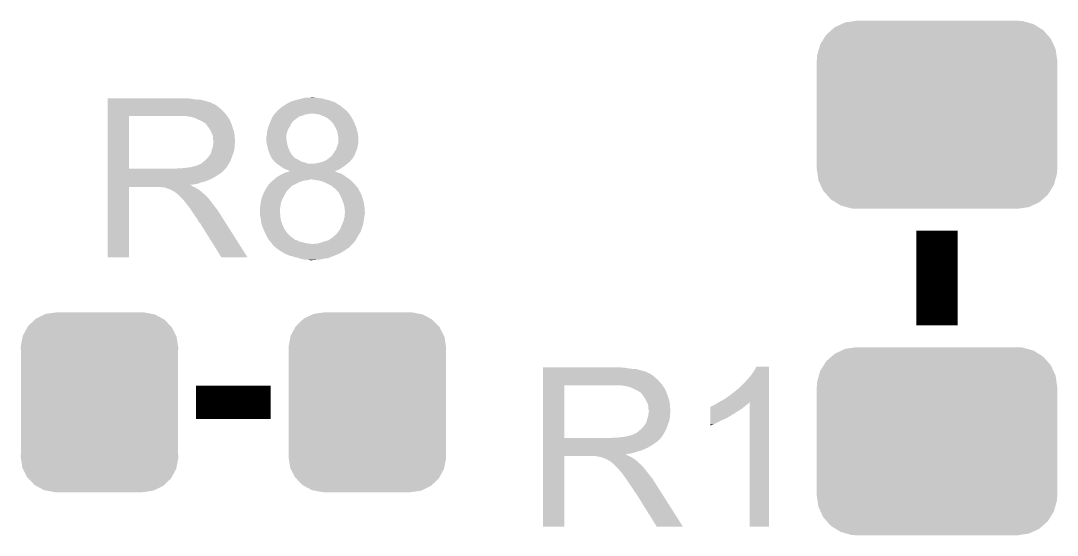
# Model space of a CAD drawing. Extents: x -0.05 to 0.95, y -0.15 to 2.1.
# Drawn here: x 0.279 to 0.529, y 0.7579 to 0.8821 of the extents above; entities that cross this region are included whole.
import ezdxf

# ---------------------------------------------------------------- set-up
doc = ezdxf.new("R2010")
doc.units = 0
doc.layers.get('0').update_dxf_attribs({"linetype": 'CONTINUOUS'})
doc.layers.add('BOOST_CLICK_V100A_GTO', color=14, linetype='CONTINUOUS')
doc.layers.add('BOOST_CLICK_V100A_GTS', color=12, linetype='CONTINUOUS')

# ---------------------------------------------------------------- blocks, each defined once
blk = doc.blocks.new('CUSTOM_73')
for points in [[(-0.01557, 0.01997), (-0.01536, 0.02018), (0.01564, 0.01997), (0.01526, 0.02018)], [(-0.01536, 0.02018), (-0.01325, 0.02121), (0.01526, 0.02018), (0.01335, 0.02121)], [(-0.01325, 0.02121), (-0.01302, 0.02132), (0.01335, 0.02121), (0.01277, 0.02132)], [(-0.01302, 0.02132), (-0.01049, 0.02169), (0.01277, 0.02132), (0.0108, 0.02169)], [(-0.01049, 0.02169), (-0.01045, 0.0217), (0.0108, 0.02169), (0.01045, 0.0217)], [(-0.01849, 0.0161), (-0.01739, 0.0181), (0.01844, 0.0161), (0.01745, 0.0181)], [(-0.01739, 0.0181), (-0.01724, 0.01838), (0.01745, 0.0181), (0.01717, 0.01838)], [(-0.01724, 0.01838), (-0.01557, 0.01997), (0.01717, 0.01838), (0.01564, 0.01997)], [(-0.01899, 0.01355), (-0.01856, 0.01577), (0.01895, 0.01355), (0.0186, 0.01577)], [(-0.01856, 0.01577), (-0.01849, 0.0161), (0.0186, 0.01577), (0.01844, 0.0161)], [(-0.019, 0.0132), (-0.01899, 0.01355), (0.019, 0.0132), (0.01895, 0.01355)], [(-0.01895, 0.01228), (-0.019, 0.0132), (0.01895, 0.01228), (0.019, 0.0132)], [(-0.01895, -0.01228), (-0.01895, 0.01228), (0.01895, -0.01228), (0.01895, 0.01228)], [(-0.01895, 0.01228), (-0.01895, 0.01228), (0.01895, 0.01228)], [(-0.019, -0.0132), (-0.01895, -0.01228), (0.019, -0.0132), (0.01895, -0.01228)], [(-0.01895, -0.01228), (-0.01895, -0.01228), (0.01895, -0.01228)], [(-0.01895, -0.01355), (-0.019, -0.0132), (0.01899, -0.01355), (0.019, -0.0132)], [(-0.0186, -0.01577), (-0.01895, -0.01355), (0.01855, -0.01577), (0.01899, -0.01355)], [(-0.01844, -0.0161), (-0.0186, -0.01577), (0.01849, -0.0161), (0.01855, -0.01577)], [(-0.01745, -0.0181), (-0.01844, -0.0161), (0.01739, -0.0181), (0.01849, -0.0161)], [(-0.01717, -0.01838), (-0.01745, -0.0181), (0.01724, -0.01838), (0.01739, -0.0181)], [(-0.01564, -0.01997), (-0.01717, -0.01838), (0.01557, -0.01997), (0.01724, -0.01838)], [(-0.01526, -0.02018), (-0.01564, -0.01997), (0.01536, -0.02018), (0.01557, -0.01997)], [(-0.01335, -0.02121), (-0.01526, -0.02018), (0.01325, -0.02121), (0.01536, -0.02018)], [(-0.01277, -0.02132), (-0.01335, -0.02121), (0.01302, -0.02132), (0.01325, -0.02121)], [(-0.0108, -0.02169), (-0.01277, -0.02132), (0.01049, -0.02169), (0.01302, -0.02132)], [(-0.01045, -0.0217), (-0.0108, -0.02169), (0.01045, -0.0217), (0.01049, -0.02169)]]:
    blk.add_solid(points)
blk = doc.blocks.new('CUSTOM_82')
for points in [[(-0.02214, 0.0223), (-0.01992, 0.02262), (0.02177, 0.0223), (0.02061, 0.02262)], [(-0.01992, 0.02262), (-0.0194, 0.0227), (0.02061, 0.02262), (0.0194, 0.0227)], [(-0.02672, 0.01931), (-0.02547, 0.02042), (0.02659, 0.01931), (0.02561, 0.02042)], [(-0.02547, 0.02042), (-0.02464, 0.02114), (0.02561, 0.02042), (0.02446, 0.02114)], [(-0.02464, 0.02114), (-0.02304, 0.02188), (0.02446, 0.02114), (0.02327, 0.02188)], [(-0.02304, 0.02188), (-0.02214, 0.0223), (0.02327, 0.02188), (0.02177, 0.0223)], [(-0.02818, 0.01697), (-0.02733, 0.01834), (0.02808, 0.01697), (0.02744, 0.01834)], [(-0.02733, 0.01834), (-0.02672, 0.01931), (0.02744, 0.01834), (0.02659, 0.01931)], [(-0.02892, 0.01431), (-0.0285, 0.01584), (0.02882, 0.01431), (0.0286, 0.01584)], [(-0.0285, 0.01584), (-0.02818, 0.01697), (0.0286, 0.01584), (0.02808, 0.01697)], [(-0.029, 0.0131), (-0.02892, 0.01431), (0.029, 0.0131), (0.02882, 0.01431)], [(-0.029, -0.0131), (-0.029, 0.0131), (0.029, -0.0131), (0.029, 0.0131)], [(-0.02882, -0.01431), (-0.029, -0.0131), (0.02892, -0.01431), (0.029, -0.0131)], [(-0.0286, -0.01584), (-0.02882, -0.01431), (0.0285, -0.01584), (0.02892, -0.01431)], [(-0.02808, -0.01697), (-0.0286, -0.01584), (0.02818, -0.01697), (0.0285, -0.01584)], [(-0.02744, -0.01834), (-0.02808, -0.01697), (0.02733, -0.01834), (0.02818, -0.01697)], [(-0.02659, -0.01931), (-0.02744, -0.01834), (0.02672, -0.01931), (0.02733, -0.01834)], [(-0.02561, -0.02042), (-0.02659, -0.01931), (0.02547, -0.02042), (0.02672, -0.01931)], [(-0.02446, -0.02114), (-0.02561, -0.02042), (0.02464, -0.02114), (0.02547, -0.02042)], [(-0.02327, -0.02188), (-0.02446, -0.02114), (0.02304, -0.02188), (0.02464, -0.02114)], [(-0.02177, -0.0223), (-0.02327, -0.02188), (0.02214, -0.0223), (0.02304, -0.02188)], [(-0.02061, -0.02262), (-0.02177, -0.0223), (0.01992, -0.02262), (0.02214, -0.0223)], [(-0.0194, -0.0227), (-0.02061, -0.02262), (0.0194, -0.0227), (0.01992, -0.02262)]]:
    blk.add_solid(points)

msp = doc.modelspace()

# ---------------------------------------------------------------- linework, layer by layer
at = {"layer": 'BOOST_CLICK_V100A_GTO'}
for points, const_width in [([(0.5, 0.8086), (0.5, 0.8314)], 0.01), ([(0.3213, 0.79), (0.3393, 0.79)], 0.008)]:
    msp.add_lwpolyline(points, dxfattribs=dict(at, const_width=const_width))
for points in [[(0.3, 0.8633), (0.3, 0.8634), (0.3199, 0.8633), (0.3188, 0.8634)], [(0.3, 0.8631), (0.3, 0.8633), (0.3211, 0.8631), (0.3199, 0.8633)], [(0.3, 0.863), (0.3, 0.8631), (0.3225, 0.863), (0.3211, 0.8631)], [(0.3, 0.8627), (0.3, 0.863), (0.3237, 0.8627), (0.3225, 0.863)], [(0.3, 0.8625), (0.3, 0.8627), (0.3243, 0.8625), (0.3237, 0.8627)], [(0.3439, 0.8624), (0.3445, 0.8627), (0.3548, 0.8624), (0.35396, 0.8627)], [(0.3445, 0.8627), (0.3452, 0.8629), (0.35396, 0.8627), (0.3534, 0.8629)], [(0.3452, 0.8629), (0.3459, 0.8631), (0.3534, 0.8629), (0.35253, 0.8631)], [(0.3459, 0.8631), (0.3463, 0.8632), (0.35253, 0.8631), (0.3521, 0.8632)], [(0.3463, 0.8632), (0.3471, 0.8634), (0.3521, 0.8632), (0.3516, 0.8634)], [(0.3471, 0.8634), (0.3475, 0.8635), (0.351, 0.8634), (0.3505, 0.8635)], [(0.3471, 0.8634), (0.3471, 0.8634), (0.3516, 0.8634), (0.351, 0.8634)], [(0.3483, 0.8635), (0.3492, 0.8636), (0.3501, 0.8635), (0.3497, 0.8636)], [(0.3, 0.8624), (0.3, 0.8625), (0.3248, 0.8624), (0.3243, 0.8625)], [(0.3, 0.8623), (0.3, 0.8624), (0.3249, 0.8623), (0.3249, 0.8624)], [(0.3, 0.8624), (0.3, 0.8624), (0.3249, 0.8624), (0.3248, 0.8624)], [(0.3, 0.8621), (0.3, 0.8623), (0.3253, 0.8621), (0.3249, 0.8623)], [(0.3, 0.8619), (0.3, 0.8621), (0.3258, 0.8619), (0.3253, 0.8621)], [(0.3, 0.8615), (0.3, 0.8619), (0.3264, 0.8615), (0.3258, 0.8619)], [(0.3, 0.861), (0.3, 0.8615), (0.327, 0.861), (0.3264, 0.8615)], [(0.3, 0.8604), (0.3, 0.861), (0.3277, 0.8604), (0.327, 0.861)], [(0.3, 0.8596), (0.3, 0.8604), (0.3284, 0.8596), (0.3277, 0.8604)], [(0.3404, 0.8598), (0.3407, 0.8601), (0.3581, 0.8598), (0.3578, 0.8601)], [(0.3407, 0.8601), (0.34095, 0.8604), (0.3578, 0.8601), (0.3576, 0.8604)], [(0.34095, 0.8604), (0.34103, 0.8605), (0.3576, 0.8604), (0.3574, 0.8605)], [(0.34103, 0.8605), (0.34112, 0.8606), (0.3574, 0.8605), (0.3574, 0.8606)], [(0.34112, 0.8606), (0.3412, 0.8607), (0.3573, 0.8606), (0.35718, 0.8607)], [(0.34112, 0.8606), (0.34112, 0.8606), (0.3574, 0.8606), (0.3573, 0.8606)], [(0.3413, 0.8607), (0.3416, 0.861), (0.35718, 0.8607), (0.35682, 0.861)], [(0.3416, 0.861), (0.3418, 0.8611), (0.35682, 0.861), (0.3567, 0.8611)], [(0.3418, 0.8611), (0.3421, 0.8614), (0.3567, 0.8611), (0.35634, 0.8614)], [(0.3421, 0.8614), (0.3425, 0.8616), (0.35634, 0.8614), (0.3561, 0.8616)], [(0.3425, 0.8616), (0.3429, 0.8619), (0.3561, 0.8616), (0.35557, 0.8619)], [(0.3429, 0.8619), (0.3431, 0.862), (0.35557, 0.8619), (0.3554, 0.862)], [(0.3431, 0.862), (0.3439, 0.8624), (0.3554, 0.862), (0.3548, 0.8624)], [(0.3, 0.8591), (0.3, 0.8596), (0.32879, 0.8591), (0.3284, 0.8596)], [(0.3, 0.8464), (0.3, 0.8591), (0.3051, 0.8464), (0.3051, 0.8591)], [(0.3, 0.8591), (0.3, 0.8591), (0.3051, 0.8591), (0.3172, 0.8591)], [(0.32, 0.8589), (0.3187, 0.8591), (0.32894, 0.8589), (0.32879, 0.8591)], [(0.32073, 0.8587), (0.32, 0.8589), (0.3291, 0.8587), (0.32894, 0.8589)], [(0.3211, 0.8586), (0.32073, 0.8587), (0.3291, 0.8586), (0.3291, 0.8587)], [(0.3219, 0.8582), (0.3211, 0.8586), (0.3294, 0.8582), (0.3291, 0.8586)], [(0.3226, 0.8579), (0.3219, 0.8582), (0.32952, 0.8579), (0.3294, 0.8582)], [(0.32293, 0.8577), (0.3226, 0.8579), (0.3296, 0.8577), (0.32952, 0.8579)], [(0.3231, 0.8576), (0.32293, 0.8577), (0.32964, 0.8576), (0.3296, 0.8577)], [(0.3234, 0.8574), (0.3231, 0.8576), (0.32973, 0.8574), (0.32964, 0.8576)], [(0.339, 0.8572), (0.33917, 0.8576), (0.3442, 0.8572), (0.3445, 0.8576)], [(0.33917, 0.8576), (0.33929, 0.8579), (0.3445, 0.8576), (0.3447, 0.8579)], [(0.33929, 0.8579), (0.3395, 0.8584), (0.3448, 0.8579), (0.34538, 0.8584)], [(0.33929, 0.8579), (0.33929, 0.8579), (0.3447, 0.8579), (0.3448, 0.8579)], [(0.3395, 0.8584), (0.33955, 0.8585), (0.34538, 0.8584), (0.3455, 0.8585)], [(0.33955, 0.8585), (0.3398, 0.859), (0.3455, 0.8585), (0.3462, 0.859)], [(0.3398, 0.859), (0.33993, 0.8592), (0.3462, 0.859), (0.347, 0.8592)], [(0.33993, 0.8592), (0.34013, 0.8595), (0.347, 0.8592), (0.3477, 0.8595)], [(0.34013, 0.8595), (0.3402, 0.8596), (0.3477, 0.8595), (0.3484, 0.8596)], [(0.3402, 0.8596), (0.3403, 0.8597), (0.3484, 0.8596), (0.3489, 0.8597)], [(0.3403, 0.8597), (0.3404, 0.8598), (0.35817, 0.8597), (0.3581, 0.8598)], [(0.3503, 0.8596), (0.3493, 0.8597), (0.35823, 0.8596), (0.35817, 0.8597)], [(0.3512, 0.8594), (0.3503, 0.8596), (0.35837, 0.8594), (0.35823, 0.8596)], [(0.3526, 0.8588), (0.3512, 0.8594), (0.35877, 0.8588), (0.35837, 0.8594)], [(0.35293, 0.8586), (0.3526, 0.8588), (0.3589, 0.8586), (0.35877, 0.8588)], [(0.3531, 0.8585), (0.35293, 0.8586), (0.35895, 0.8585), (0.3589, 0.8586)], [(0.3534, 0.8582), (0.3531, 0.8585), (0.3591, 0.8582), (0.35895, 0.8585)], [(0.3537, 0.858), (0.3534, 0.8582), (0.3592, 0.858), (0.3591, 0.8582)], [(0.3538, 0.8579), (0.3537, 0.858), (0.35925, 0.8579), (0.3592, 0.858)], [(0.35406, 0.8576), (0.3538, 0.8579), (0.3594, 0.8576), (0.35925, 0.8579)], [(0.3544, 0.8572), (0.35406, 0.8576), (0.35957, 0.8572), (0.3594, 0.8576)], [(0.3238, 0.857), (0.3235, 0.8574), (0.3299, 0.857), (0.32973, 0.8574)], [(0.3241, 0.8566), (0.3238, 0.857), (0.33003, 0.8566), (0.3299, 0.857)], [(0.32446, 0.8561), (0.3241, 0.8566), (0.3302, 0.8561), (0.33003, 0.8566)], [(0.3246, 0.8559), (0.32446, 0.8561), (0.33026, 0.8559), (0.3302, 0.8561)], [(0.325, 0.8551), (0.3246, 0.8559), (0.3305, 0.8551), (0.33026, 0.8559)], [(0.3253, 0.8545), (0.325, 0.8551), (0.33056, 0.8545), (0.3305, 0.8551)], [(0.3384, 0.8551), (0.33846, 0.8554), (0.34323, 0.8551), (0.3433, 0.8554)], [(0.3384, 0.8547), (0.3384, 0.8551), (0.34313, 0.8547), (0.34323, 0.8551)], [(0.33846, 0.8554), (0.3386, 0.8561), (0.3433, 0.8554), (0.3436, 0.8561)], [(0.3386, 0.8561), (0.33882, 0.8567), (0.3436, 0.8561), (0.344, 0.8567)], [(0.33882, 0.8567), (0.339, 0.8572), (0.344, 0.8567), (0.3442, 0.8572)], [(0.3548, 0.8565), (0.3544, 0.8572), (0.35986, 0.8565), (0.35957, 0.8572)], [(0.35485, 0.8564), (0.3548, 0.8565), (0.3599, 0.8564), (0.35986, 0.8565)], [(0.3552, 0.8557), (0.35485, 0.8564), (0.3601, 0.8557), (0.3599, 0.8564)], [(0.3554, 0.8551), (0.3552, 0.8557), (0.36027, 0.8551), (0.3601, 0.8557)], [(0.35542, 0.855), (0.3554, 0.8551), (0.3603, 0.855), (0.36027, 0.8551)], [(0.32536, 0.8541), (0.3253, 0.8545), (0.3306, 0.8541), (0.33056, 0.8545)], [(0.3254, 0.8538), (0.32536, 0.8541), (0.33063, 0.8538), (0.3306, 0.8541)], [(0.3254, 0.8533), (0.3254, 0.8538), (0.33067, 0.8533), (0.33063, 0.8538)], [(0.3255, 0.853), (0.3254, 0.8533), (0.33069, 0.853), (0.33067, 0.8533)], [(0.32544, 0.8525), (0.3255, 0.8529), (0.3307, 0.8525), (0.3307, 0.8529)], [(0.3255, 0.8529), (0.3255, 0.853), (0.3307, 0.8529), (0.33069, 0.853)], [(0.3382, 0.854), (0.3383, 0.8544), (0.3431, 0.854), (0.3431, 0.8544)], [(0.3382, 0.8536), (0.3382, 0.854), (0.3431, 0.8536), (0.3431, 0.854)], [(0.33823, 0.8533), (0.3382, 0.8536), (0.3431, 0.8533), (0.3431, 0.8536)], [(0.33828, 0.8528), (0.33823, 0.8533), (0.3432, 0.8528), (0.3431, 0.8533)], [(0.3383, 0.8526), (0.33828, 0.8528), (0.34323, 0.8526), (0.3432, 0.8528)], [(0.3383, 0.8544), (0.33837, 0.8546), (0.3431, 0.8544), (0.3431, 0.8546)], [(0.33839, 0.8522), (0.3383, 0.8526), (0.3433, 0.8522), (0.34323, 0.8526)], [(0.33837, 0.8546), (0.3384, 0.8547), (0.3431, 0.8546), (0.34313, 0.8547)], [(0.3555, 0.8545), (0.35542, 0.855), (0.36036, 0.8545), (0.3603, 0.855)], [(0.35556, 0.8542), (0.3555, 0.8545), (0.3604, 0.8542), (0.36036, 0.8545)], [(0.3556, 0.854), (0.35556, 0.8542), (0.3604, 0.854), (0.3604, 0.8542)], [(0.35556, 0.8525), (0.3556, 0.8526), (0.3604, 0.8525), (0.3604, 0.8526)], [(0.3556, 0.8526), (0.3556, 0.854), (0.3604, 0.8526), (0.3604, 0.854)], [(0.3248, 0.85), (0.325, 0.8505), (0.33022, 0.85), (0.3304, 0.8505)], [(0.325, 0.8505), (0.3251, 0.851), (0.3304, 0.8505), (0.3305, 0.851)], [(0.3251, 0.851), (0.3253, 0.8515), (0.3305, 0.851), (0.3306, 0.8515)], [(0.3253, 0.8515), (0.3254, 0.8522), (0.3306, 0.8515), (0.3306, 0.8522)], [(0.3254, 0.8522), (0.32544, 0.8525), (0.3306, 0.8522), (0.3307, 0.8525)], [(0.3385, 0.8517), (0.33839, 0.8522), (0.34344, 0.8517), (0.3433, 0.8522)], [(0.33855, 0.8515), (0.3385, 0.8517), (0.3435, 0.8515), (0.34344, 0.8517)], [(0.3387, 0.8509), (0.33855, 0.8515), (0.34376, 0.8509), (0.3435, 0.8515)], [(0.33874, 0.8508), (0.3387, 0.8509), (0.3438, 0.8508), (0.34376, 0.8509)], [(0.339, 0.8501), (0.33874, 0.8508), (0.34415, 0.8501), (0.3438, 0.8508)], [(0.33904, 0.85), (0.339, 0.8501), (0.3442, 0.85), (0.34415, 0.8501)], [(0.33932, 0.8493), (0.33904, 0.85), (0.3448, 0.8493), (0.3442, 0.85)], [(0.3544, 0.85), (0.35464, 0.8504), (0.35965, 0.85), (0.3598, 0.8504)], [(0.35464, 0.8504), (0.3547, 0.8505), (0.3598, 0.8504), (0.35984, 0.8505)], [(0.3547, 0.8505), (0.3551, 0.8511), (0.35984, 0.8505), (0.3601, 0.8511)], [(0.3551, 0.8511), (0.3553, 0.8518), (0.3601, 0.8511), (0.36028, 0.8518)], [(0.3553, 0.8518), (0.35534, 0.8519), (0.36028, 0.8518), (0.3603, 0.8519)], [(0.35534, 0.8519), (0.35556, 0.8525), (0.3603, 0.8519), (0.3604, 0.8525)], [(0.3221, 0.8474), (0.3225, 0.8476), (0.32908, 0.8474), (0.32919, 0.8476)], [(0.3225, 0.8476), (0.32337, 0.8483), (0.32919, 0.8476), (0.3296, 0.8483)], [(0.32337, 0.8483), (0.3235, 0.8484), (0.3296, 0.8483), (0.32964, 0.8484)], [(0.3235, 0.8484), (0.324, 0.8489), (0.32964, 0.8484), (0.32982, 0.8489)], [(0.324, 0.8489), (0.3244, 0.8494), (0.32982, 0.8489), (0.33, 0.8494)], [(0.3244, 0.8494), (0.3245, 0.8495), (0.33, 0.8494), (0.33004, 0.8495)], [(0.3245, 0.8495), (0.3246, 0.8497), (0.33004, 0.8495), (0.33011, 0.8497)], [(0.3246, 0.8497), (0.3248, 0.85), (0.33011, 0.8497), (0.33022, 0.85)], [(0.3394, 0.8491), (0.33932, 0.8493), (0.345, 0.8491), (0.3448, 0.8493)], [(0.3395, 0.849), (0.3394, 0.8491), (0.3451, 0.849), (0.345, 0.8491)], [(0.3396, 0.8489), (0.3395, 0.849), (0.3453, 0.8489), (0.3451, 0.849)], [(0.3396, 0.8488), (0.3396, 0.8489), (0.3455, 0.8488), (0.3453, 0.8489)], [(0.33986, 0.8485), (0.3396, 0.8488), (0.346, 0.8485), (0.3455, 0.8488)], [(0.3402, 0.8481), (0.33986, 0.8485), (0.3467, 0.8481), (0.346, 0.8485)], [(0.34043, 0.8479), (0.3402, 0.8481), (0.3475, 0.8479), (0.3467, 0.8481)], [(0.34078, 0.8476), (0.34043, 0.8479), (0.3483, 0.8476), (0.3475, 0.8479)], [(0.3409, 0.8475), (0.34078, 0.8476), (0.35766, 0.8475), (0.35778, 0.8476)], [(0.34078, 0.8476), (0.34078, 0.8476), (0.3498, 0.8476), (0.3483, 0.8476)], [(0.3498, 0.8476), (0.3503, 0.8477), (0.35778, 0.8476), (0.3579, 0.8477)], [(0.3503, 0.8477), (0.3509, 0.8478), (0.3579, 0.8477), (0.35802, 0.8478)], [(0.3509, 0.8478), (0.3517, 0.848), (0.35802, 0.8478), (0.35828, 0.848)], [(0.3517, 0.848), (0.35193, 0.8481), (0.35828, 0.848), (0.3584, 0.8481)], [(0.35193, 0.8481), (0.3524, 0.8483), (0.3584, 0.8481), (0.35855, 0.8483)], [(0.3524, 0.8483), (0.35272, 0.8485), (0.35855, 0.8483), (0.3587, 0.8485)], [(0.35272, 0.8485), (0.3532, 0.8488), (0.3587, 0.8485), (0.359, 0.8488)], [(0.3532, 0.8488), (0.3538, 0.8493), (0.359, 0.8488), (0.35931, 0.8493)], [(0.3538, 0.8493), (0.3541, 0.8496), (0.35931, 0.8493), (0.3595, 0.8496)], [(0.3541, 0.8496), (0.3544, 0.85), (0.3595, 0.8496), (0.35965, 0.85)], [(0.3, 0.846), (0.3, 0.8464), (0.328, 0.846), (0.3284, 0.8464)], [(0.3, 0.8464), (0.3, 0.8464), (0.3165, 0.8464), (0.3051, 0.8464)], [(0.3, 0.8459), (0.3, 0.846), (0.328, 0.8459), (0.328, 0.846)], [(0.3, 0.8453), (0.3, 0.8459), (0.3273, 0.8453), (0.3279, 0.8459)], [(0.3, 0.8459), (0.3, 0.8459), (0.3279, 0.8459), (0.328, 0.8459)], [(0.3, 0.8451), (0.3, 0.8453), (0.3269, 0.8451), (0.3273, 0.8453)], [(0.3, 0.8448), (0.3, 0.8451), (0.3265, 0.8448), (0.3269, 0.8451)], [(0.3165, 0.8464), (0.3172, 0.8465), (0.3284, 0.8464), (0.3285, 0.8465)], [(0.318, 0.8465), (0.3198, 0.8467), (0.3285, 0.8465), (0.32863, 0.8467)], [(0.3198, 0.8467), (0.3214, 0.8471), (0.32863, 0.8467), (0.3289, 0.8471)], [(0.3215, 0.8471), (0.3218, 0.8473), (0.3289, 0.8471), (0.32902, 0.8473)], [(0.3218, 0.8473), (0.3221, 0.8474), (0.32902, 0.8473), (0.32908, 0.8474)], [(0.34132, 0.8472), (0.3409, 0.8475), (0.3573, 0.8472), (0.35766, 0.8475)], [(0.34202, 0.8467), (0.34132, 0.8472), (0.3566, 0.8467), (0.3573, 0.8472)], [(0.3417, 0.8449), (0.3425, 0.8453), (0.3568, 0.8449), (0.356, 0.8453)], [(0.3423, 0.8465), (0.34202, 0.8467), (0.35628, 0.8465), (0.3566, 0.8467)], [(0.343, 0.8462), (0.3423, 0.8465), (0.3558, 0.8462), (0.35628, 0.8465)], [(0.3425, 0.8453), (0.3427, 0.8454), (0.356, 0.8453), (0.35565, 0.8454)], [(0.3427, 0.8454), (0.34302, 0.8455), (0.35565, 0.8454), (0.3553, 0.8455)], [(0.3435, 0.846), (0.343, 0.8462), (0.3553, 0.846), (0.3558, 0.8462)], [(0.34302, 0.8455), (0.34367, 0.8457), (0.3553, 0.8455), (0.3549, 0.8457)], [(0.3439, 0.8458), (0.3435, 0.846), (0.3548, 0.8458), (0.3553, 0.846)], [(0.34367, 0.8457), (0.34399, 0.8458), (0.3549, 0.8457), (0.3548, 0.8458)], [(0.3, 0.8442), (0.3, 0.8448), (0.3255, 0.8442), (0.3265, 0.8448)], [(0.3, 0.8439), (0.3, 0.8442), (0.3249, 0.8439), (0.3255, 0.8442)], [(0.3, 0.8433), (0.3, 0.8439), (0.3235, 0.8433), (0.3249, 0.8439)], [(0.3, 0.8431), (0.3, 0.8433), (0.3226, 0.8431), (0.3235, 0.8433)], [(0.3, 0.8428), (0.3, 0.8431), (0.3218, 0.8428), (0.3226, 0.8431)], [(0.3, 0.8426), (0.3, 0.8428), (0.3209, 0.8426), (0.3218, 0.8428)], [(0.3, 0.8425), (0.3, 0.8426), (0.3199, 0.8425), (0.3209, 0.8426)], [(0.3387, 0.8424), (0.3389, 0.8427), (0.3447, 0.8424), (0.3453, 0.8427)], [(0.3389, 0.8427), (0.3393, 0.8431), (0.3453, 0.8427), (0.3461, 0.8431)], [(0.3393, 0.8431), (0.33942, 0.8432), (0.3461, 0.8431), (0.3463, 0.8432)], [(0.33942, 0.8432), (0.33977, 0.8435), (0.3463, 0.8432), (0.3472, 0.8435)], [(0.33977, 0.8435), (0.33988, 0.8436), (0.3472, 0.8435), (0.348, 0.8436)], [(0.33988, 0.8436), (0.34, 0.8437), (0.348, 0.8436), (0.3486, 0.8437)], [(0.34, 0.8437), (0.34012, 0.8438), (0.3486, 0.8437), (0.3488, 0.8438)], [(0.34012, 0.8438), (0.3407, 0.8443), (0.35835, 0.8438), (0.3576, 0.8443)], [(0.3407, 0.8443), (0.3417, 0.8449), (0.3576, 0.8443), (0.3568, 0.8449)], [(0.3498, 0.8437), (0.3492, 0.8438), (0.3585, 0.8437), (0.35835, 0.8438)], [(0.3504, 0.8436), (0.3498, 0.8437), (0.3586, 0.8436), (0.3585, 0.8437)], [(0.3515, 0.8434), (0.3504, 0.8436), (0.3588, 0.8434), (0.3586, 0.8436)], [(0.3525, 0.843), (0.3515, 0.8434), (0.3592, 0.843), (0.3588, 0.8434)], [(0.3527, 0.8429), (0.3525, 0.843), (0.3593, 0.8429), (0.3592, 0.843)], [(0.3533, 0.8426), (0.3527, 0.8429), (0.35957, 0.8426), (0.3593, 0.8429)], [(0.354, 0.8422), (0.3533, 0.8426), (0.35992, 0.8422), (0.35957, 0.8426)], [(0.3, 0.8424), (0.3, 0.8425), (0.32, 0.8424), (0.3199, 0.8425)], [(0.3, 0.8423), (0.3, 0.8424), (0.3202, 0.8423), (0.32, 0.8424)], [(0.3, 0.8421), (0.3, 0.8423), (0.3205, 0.8421), (0.3202, 0.8423)], [(0.3, 0.842), (0.3, 0.8421), (0.32075, 0.842), (0.3205, 0.8421)], [(0.3, 0.825), (0.3, 0.842), (0.3051, 0.825), (0.3051, 0.842)], [(0.3, 0.842), (0.3, 0.842), (0.3051, 0.842), (0.3127, 0.842)], [(0.3131, 0.8419), (0.3127, 0.842), (0.321, 0.8419), (0.32075, 0.842)], [(0.3137, 0.8418), (0.3136, 0.8419), (0.32117, 0.8418), (0.321, 0.8419)], [(0.315, 0.8414), (0.3138, 0.8418), (0.32183, 0.8414), (0.32117, 0.8418)], [(0.3152, 0.8413), (0.315, 0.8414), (0.322, 0.8413), (0.32183, 0.8414)], [(0.3154, 0.8412), (0.3152, 0.8413), (0.32212, 0.8412), (0.322, 0.8413)], [(0.3157, 0.841), (0.3154, 0.8412), (0.32238, 0.841), (0.32212, 0.8412)], [(0.3159, 0.8409), (0.3157, 0.841), (0.3225, 0.8409), (0.32238, 0.841)], [(0.3161, 0.8408), (0.316, 0.8409), (0.3226, 0.8408), (0.3225, 0.8409)], [(0.3165, 0.8405), (0.3161, 0.8408), (0.3229, 0.8405), (0.3226, 0.8408)], [(0.31662, 0.8404), (0.3165, 0.8405), (0.323, 0.8404), (0.3229, 0.8405)], [(0.31688, 0.8402), (0.31662, 0.8404), (0.3233, 0.8402), (0.323, 0.8404)], [(0.317, 0.8401), (0.31688, 0.8402), (0.3234, 0.8401), (0.3233, 0.8402)], [(0.3179, 0.8392), (0.317, 0.8401), (0.3243, 0.8392), (0.3234, 0.8401)], [(0.33738, 0.84), (0.3375, 0.8403), (0.3426, 0.84), (0.34277, 0.8403)], [(0.3375, 0.8403), (0.3377, 0.8407), (0.34277, 0.8403), (0.343, 0.8407)], [(0.3377, 0.8407), (0.3379, 0.8411), (0.343, 0.8407), (0.3433, 0.8411)], [(0.3379, 0.8411), (0.338, 0.8413), (0.3433, 0.8411), (0.3435, 0.8413)], [(0.338, 0.8413), (0.3386, 0.8423), (0.3435, 0.8413), (0.3445, 0.8423)], [(0.3386, 0.8423), (0.3386, 0.8424), (0.3445, 0.8423), (0.3447, 0.8424)], [(0.35425, 0.842), (0.354, 0.8422), (0.3601, 0.842), (0.35992, 0.8422)], [(0.35437, 0.8419), (0.35425, 0.842), (0.3602, 0.8419), (0.3601, 0.842)], [(0.3545, 0.8418), (0.35437, 0.8419), (0.36027, 0.8418), (0.3602, 0.8419)], [(0.3548, 0.8416), (0.3545, 0.8418), (0.3604, 0.8416), (0.36027, 0.8418)], [(0.3549, 0.8415), (0.3548, 0.8416), (0.36045, 0.8415), (0.3604, 0.8416)], [(0.35534, 0.841), (0.3549, 0.8415), (0.3607, 0.841), (0.36045, 0.8415)], [(0.3557, 0.8406), (0.35534, 0.841), (0.36093, 0.8406), (0.3607, 0.841)], [(0.35587, 0.8403), (0.3557, 0.8406), (0.3611, 0.8403), (0.36093, 0.8406)], [(0.3562, 0.8397), (0.35587, 0.8403), (0.3613, 0.8397), (0.3611, 0.8403)], [(0.3182, 0.8389), (0.3179, 0.8392), (0.32453, 0.8389), (0.3243, 0.8392)], [(0.3185, 0.8385), (0.3182, 0.8389), (0.32483, 0.8385), (0.32453, 0.8389)], [(0.31855, 0.8384), (0.3185, 0.8385), (0.3249, 0.8384), (0.32483, 0.8385)], [(0.3186, 0.8383), (0.31855, 0.8384), (0.32498, 0.8383), (0.3249, 0.8384)], [(0.3193, 0.8375), (0.3187, 0.8383), (0.3256, 0.8375), (0.32498, 0.8383)], [(0.3368, 0.8374), (0.3369, 0.8383), (0.34164, 0.8374), (0.3418, 0.8383)], [(0.3369, 0.8383), (0.33708, 0.8392), (0.3418, 0.8383), (0.3422, 0.8392)], [(0.33708, 0.8392), (0.3371, 0.8393), (0.3422, 0.8392), (0.34225, 0.8393)], [(0.3371, 0.8393), (0.33738, 0.84), (0.34225, 0.8393), (0.3426, 0.84)], [(0.35632, 0.8394), (0.3562, 0.8397), (0.3614, 0.8394), (0.3613, 0.8397)], [(0.3566, 0.8387), (0.35632, 0.8394), (0.36161, 0.8387), (0.3614, 0.8394)], [(0.35671, 0.8384), (0.3566, 0.8387), (0.3617, 0.8384), (0.36161, 0.8387)], [(0.3569, 0.8379), (0.35671, 0.8384), (0.36178, 0.8379), (0.3617, 0.8384)], [(0.35706, 0.8372), (0.3569, 0.8379), (0.3619, 0.8372), (0.36178, 0.8379)], [(0.3199, 0.8367), (0.3193, 0.8375), (0.32624, 0.8367), (0.3256, 0.8375)], [(0.32003, 0.8365), (0.3199, 0.8367), (0.3264, 0.8365), (0.32624, 0.8367)], [(0.32077, 0.8354), (0.32003, 0.8365), (0.3271, 0.8354), (0.3264, 0.8365)], [(0.3211, 0.8349), (0.32077, 0.8354), (0.32742, 0.8349), (0.3271, 0.8354)], [(0.3367, 0.837), (0.33675, 0.8372), (0.34158, 0.837), (0.3416, 0.8372)], [(0.3367, 0.836), (0.3367, 0.837), (0.3415, 0.836), (0.34158, 0.837)], [(0.3367, 0.8357), (0.3367, 0.836), (0.3415, 0.8357), (0.3415, 0.836)], [(0.3367, 0.8353), (0.3367, 0.8357), (0.3416, 0.8353), (0.3415, 0.8357)], [(0.3367, 0.8352), (0.3367, 0.8353), (0.3416, 0.8352), (0.3416, 0.8353)], [(0.33679, 0.8348), (0.3367, 0.8352), (0.3416, 0.8348), (0.3416, 0.8352)], [(0.33675, 0.8372), (0.3368, 0.8374), (0.3416, 0.8372), (0.34164, 0.8374)], [(0.3571, 0.837), (0.35706, 0.8372), (0.36192, 0.837), (0.3619, 0.8372)], [(0.3571, 0.8364), (0.3571, 0.837), (0.36196, 0.8364), (0.36192, 0.837)], [(0.3572, 0.8362), (0.3571, 0.8364), (0.36198, 0.8362), (0.36196, 0.8364)], [(0.3571, 0.8347), (0.35713, 0.8351), (0.3619, 0.8347), (0.3619, 0.8351)], [(0.35713, 0.8351), (0.35716, 0.8354), (0.3619, 0.8351), (0.362, 0.8354)], [(0.35716, 0.8354), (0.3572, 0.8359), (0.362, 0.8354), (0.362, 0.8359)], [(0.3572, 0.8359), (0.3572, 0.8362), (0.362, 0.8359), (0.36198, 0.8362)], [(0.3216, 0.8342), (0.3211, 0.8349), (0.32786, 0.8342), (0.32742, 0.8349)], [(0.322, 0.8335), (0.3216, 0.8342), (0.32831, 0.8335), (0.32786, 0.8342)], [(0.3221, 0.8333), (0.322, 0.8335), (0.32843, 0.8333), (0.32831, 0.8335)], [(0.3223, 0.8332), (0.3221, 0.8333), (0.3285, 0.8332), (0.32843, 0.8333)], [(0.3224, 0.833), (0.3223, 0.8332), (0.32862, 0.833), (0.3285, 0.8332)], [(0.3274, 0.825), (0.3224, 0.833), (0.3337, 0.825), (0.32862, 0.833)], [(0.3369, 0.8343), (0.33679, 0.8348), (0.34168, 0.8343), (0.3416, 0.8348)], [(0.33691, 0.8342), (0.3369, 0.8343), (0.3417, 0.8342), (0.34168, 0.8343)], [(0.33699, 0.8335), (0.33691, 0.8342), (0.3419, 0.8335), (0.3417, 0.8342)], [(0.337, 0.8334), (0.33699, 0.8335), (0.34193, 0.8334), (0.3419, 0.8335)], [(0.33713, 0.8329), (0.337, 0.8334), (0.3421, 0.8329), (0.34193, 0.8334)], [(0.3372, 0.8326), (0.33713, 0.8329), (0.34223, 0.8326), (0.3421, 0.8329)], [(0.33737, 0.8322), (0.3372, 0.8326), (0.3424, 0.8322), (0.34223, 0.8326)], [(0.3561, 0.8319), (0.3564, 0.8327), (0.36123, 0.8319), (0.3615, 0.8327)], [(0.3564, 0.8327), (0.35653, 0.833), (0.3615, 0.8327), (0.3616, 0.833)], [(0.35653, 0.833), (0.3568, 0.8336), (0.3616, 0.833), (0.36169, 0.8336)], [(0.3568, 0.8336), (0.35683, 0.8337), (0.36169, 0.8336), (0.3617, 0.8337)], [(0.35683, 0.8337), (0.3571, 0.8347), (0.3617, 0.8337), (0.3619, 0.8347)], [(0.33741, 0.8321), (0.33737, 0.8322), (0.3425, 0.8321), (0.3424, 0.8322)], [(0.33754, 0.8318), (0.33741, 0.8321), (0.3426, 0.8318), (0.3425, 0.8321)], [(0.33767, 0.8315), (0.33754, 0.8318), (0.3428, 0.8315), (0.3426, 0.8318)], [(0.3378, 0.8312), (0.33767, 0.8315), (0.34303, 0.8312), (0.3428, 0.8315)], [(0.33785, 0.8311), (0.3378, 0.8312), (0.3431, 0.8311), (0.34303, 0.8312)], [(0.3381, 0.8306), (0.33785, 0.8311), (0.3435, 0.8306), (0.3431, 0.8311)], [(0.33835, 0.8301), (0.3381, 0.8306), (0.344, 0.8301), (0.3435, 0.8306)], [(0.33855, 0.8297), (0.33835, 0.8301), (0.3446, 0.8297), (0.344, 0.8301)], [(0.3541, 0.8297), (0.3549, 0.8304), (0.3601, 0.8297), (0.3605, 0.8304)], [(0.3549, 0.8304), (0.3551, 0.8305), (0.3605, 0.8304), (0.36057, 0.8305)], [(0.3551, 0.8305), (0.3553, 0.8308), (0.36057, 0.8305), (0.36077, 0.8308)], [(0.3553, 0.8308), (0.35546, 0.831), (0.36077, 0.8308), (0.3609, 0.831)], [(0.35546, 0.831), (0.3557, 0.8313), (0.3609, 0.831), (0.36101, 0.8313)], [(0.3557, 0.8313), (0.35603, 0.8318), (0.36101, 0.8313), (0.3612, 0.8318)], [(0.35603, 0.8318), (0.3561, 0.8319), (0.3612, 0.8318), (0.36123, 0.8319)], [(0.3387, 0.8294), (0.33855, 0.8297), (0.34496, 0.8294), (0.3446, 0.8297)], [(0.33885, 0.8292), (0.3387, 0.8294), (0.3452, 0.8292), (0.34496, 0.8294)], [(0.33893, 0.8291), (0.33885, 0.8292), (0.3456, 0.8291), (0.3453, 0.8292)], [(0.33885, 0.8292), (0.33885, 0.8292), (0.3453, 0.8292), (0.3452, 0.8292)], [(0.33908, 0.8289), (0.33893, 0.8291), (0.346, 0.8289), (0.3456, 0.8291)], [(0.33922, 0.8287), (0.33908, 0.8289), (0.3465, 0.8287), (0.346, 0.8289)], [(0.3393, 0.8286), (0.33922, 0.8287), (0.3471, 0.8286), (0.3465, 0.8287)], [(0.3395, 0.8284), (0.3393, 0.8286), (0.3478, 0.8284), (0.3471, 0.8286)], [(0.3396, 0.8283), (0.3395, 0.8284), (0.3486, 0.8283), (0.3478, 0.8284)], [(0.33967, 0.8282), (0.3396, 0.8283), (0.3493, 0.8282), (0.3486, 0.8283)], [(0.3398, 0.828), (0.33967, 0.8282), (0.3588, 0.828), (0.359, 0.8282)], [(0.3401, 0.8277), (0.3398, 0.828), (0.3585, 0.8277), (0.3588, 0.828)], [(0.34033, 0.8275), (0.3401, 0.8277), (0.3583, 0.8275), (0.3585, 0.8277)], [(0.3497, 0.8282), (0.3499, 0.8283), (0.359, 0.8282), (0.3591, 0.8283)], [(0.3506, 0.8283), (0.3513, 0.8285), (0.3591, 0.8283), (0.35927, 0.8285)], [(0.3513, 0.8285), (0.3522, 0.8288), (0.35927, 0.8285), (0.35953, 0.8288)], [(0.3522, 0.8288), (0.35287, 0.829), (0.35953, 0.8288), (0.3597, 0.829)], [(0.35287, 0.829), (0.3532, 0.8291), (0.3597, 0.829), (0.35976, 0.8291)], [(0.3532, 0.8291), (0.3541, 0.8297), (0.35976, 0.8291), (0.3601, 0.8297)], [(0.3337, 0.825), (0.3337, 0.825), (0.3337, 0.825), (0.3274, 0.825)], [(0.34057, 0.8273), (0.34033, 0.8275), (0.3582, 0.8273), (0.3583, 0.8275)], [(0.34068, 0.8272), (0.34057, 0.8273), (0.3579, 0.8272), (0.3582, 0.8273)], [(0.3408, 0.8271), (0.34068, 0.8272), (0.35777, 0.8271), (0.3579, 0.8272)], [(0.3415, 0.8266), (0.3408, 0.8271), (0.3571, 0.8266), (0.35777, 0.8271)], [(0.3423, 0.8261), (0.3415, 0.8266), (0.35627, 0.8261), (0.3571, 0.8266)], [(0.3425, 0.826), (0.3423, 0.8261), (0.3561, 0.826), (0.35627, 0.8261)], [(0.3431, 0.8257), (0.3425, 0.826), (0.3554, 0.8257), (0.3561, 0.826)], [(0.3438, 0.8254), (0.3431, 0.8257), (0.3547, 0.8254), (0.3554, 0.8257)], [(0.3446, 0.8252), (0.3438, 0.8254), (0.35417, 0.8252), (0.3547, 0.8254)], [(0.34497, 0.8251), (0.3446, 0.8252), (0.3539, 0.8251), (0.35417, 0.8252)], [(0.3461, 0.8248), (0.34497, 0.8251), (0.3532, 0.8248), (0.3539, 0.8251)], [(0.3464, 0.8247), (0.3461, 0.8248), (0.3523, 0.8247), (0.3532, 0.8248)], [(0.3467, 0.8246), (0.3464, 0.8247), (0.3518, 0.8246), (0.3523, 0.8247)], [(0.3473, 0.8245), (0.3467, 0.8246), (0.3513, 0.8245), (0.3518, 0.8246)], [(0.3479, 0.8244), (0.3473, 0.8245), (0.3504, 0.8244), (0.3513, 0.8245)], [(0.3488, 0.8243), (0.3484, 0.8244), (0.3493, 0.8243), (0.3504, 0.8244)], [(0.405, 0.7983), (0.405, 0.7984), (0.4249, 0.7983), (0.4238, 0.7984)], [(0.405, 0.7981), (0.405, 0.7983), (0.4261, 0.7981), (0.4249, 0.7983)], [(0.405, 0.798), (0.405, 0.7981), (0.4275, 0.798), (0.4261, 0.7981)], [(0.405, 0.7977), (0.405, 0.798), (0.4287, 0.7977), (0.4275, 0.798)], [(0.405, 0.7975), (0.405, 0.7977), (0.4293, 0.7975), (0.4287, 0.7977)], [(0.4553, 0.7967), (0.4559, 0.7976), (0.4595, 0.7967), (0.4595, 0.7976)], [(0.4559, 0.7976), (0.4564, 0.7986), (0.4595, 0.7976), (0.4595, 0.7986)], [(0.4564, 0.7986), (0.4564, 0.7986), (0.4595, 0.7986), (0.4564, 0.7986)], [(0.405, 0.7974), (0.405, 0.7975), (0.4298, 0.7974), (0.4293, 0.7975)], [(0.405, 0.7973), (0.405, 0.7974), (0.4299, 0.7973), (0.4299, 0.7974)], [(0.405, 0.7974), (0.405, 0.7974), (0.4299, 0.7974), (0.4298, 0.7974)], [(0.405, 0.7971), (0.405, 0.7973), (0.4303, 0.7971), (0.4299, 0.7973)], [(0.405, 0.7969), (0.405, 0.7971), (0.4308, 0.7969), (0.4303, 0.7971)], [(0.405, 0.7965), (0.405, 0.7969), (0.4314, 0.7965), (0.4308, 0.7969)], [(0.405, 0.796), (0.405, 0.7965), (0.432, 0.796), (0.4314, 0.7965)], [(0.405, 0.7954), (0.405, 0.796), (0.4327, 0.7954), (0.432, 0.796)], [(0.405, 0.7946), (0.405, 0.7954), (0.4334, 0.7946), (0.4327, 0.7954)], [(0.4522, 0.7934), (0.4539, 0.7951), (0.4595, 0.7934), (0.4595, 0.7951)], [(0.4539, 0.7951), (0.4553, 0.7967), (0.4595, 0.7951), (0.4595, 0.7967)], [(0.405, 0.7941), (0.405, 0.7946), (0.43379, 0.7941), (0.4334, 0.7946)], [(0.405, 0.7814), (0.405, 0.7941), (0.4101, 0.7814), (0.4101, 0.7941)], [(0.405, 0.7941), (0.405, 0.7941), (0.4101, 0.7941), (0.4222, 0.7941)], [(0.425, 0.7939), (0.4237, 0.7941), (0.43394, 0.7939), (0.43379, 0.7941)], [(0.42573, 0.7937), (0.425, 0.7939), (0.4341, 0.7937), (0.43394, 0.7939)], [(0.4261, 0.7936), (0.42573, 0.7937), (0.4341, 0.7936), (0.4341, 0.7937)], [(0.4269, 0.7932), (0.4261, 0.7936), (0.4344, 0.7932), (0.4341, 0.7936)], [(0.4276, 0.7929), (0.4269, 0.7932), (0.43452, 0.7929), (0.4344, 0.7932)], [(0.42793, 0.7927), (0.4276, 0.7929), (0.4346, 0.7927), (0.43452, 0.7929)], [(0.4281, 0.7926), (0.42793, 0.7927), (0.43464, 0.7926), (0.4346, 0.7927)], [(0.4284, 0.7924), (0.4281, 0.7926), (0.43473, 0.7924), (0.43464, 0.7926)], [(0.4511, 0.7925), (0.4522, 0.7934), (0.4595, 0.7925), (0.4595, 0.7934)], [(0.4288, 0.792), (0.4285, 0.7924), (0.4349, 0.792), (0.43473, 0.7924)], [(0.4291, 0.7916), (0.4288, 0.792), (0.43503, 0.7916), (0.4349, 0.792)], [(0.42946, 0.7911), (0.4291, 0.7916), (0.4352, 0.7911), (0.43503, 0.7916)], [(0.4296, 0.7909), (0.42946, 0.7911), (0.43526, 0.7909), (0.4352, 0.7911)], [(0.43, 0.7901), (0.4296, 0.7909), (0.4355, 0.7901), (0.43526, 0.7909)], [(0.4303, 0.7895), (0.43, 0.7901), (0.43556, 0.7895), (0.4355, 0.7901)], [(0.44737, 0.79), (0.4477, 0.7902), (0.4595, 0.79), (0.4595, 0.7902)], [(0.4477, 0.7902), (0.4488, 0.7908), (0.4595, 0.7902), (0.4595, 0.7908)], [(0.4488, 0.7908), (0.4499, 0.7916), (0.4595, 0.7908), (0.4595, 0.7916)], [(0.4499, 0.7916), (0.4511, 0.7925), (0.4595, 0.7916), (0.4595, 0.7925)], [(0.43036, 0.7891), (0.4303, 0.7895), (0.4356, 0.7891), (0.43556, 0.7895)], [(0.4304, 0.7888), (0.43036, 0.7891), (0.43562, 0.7888), (0.4356, 0.7891)], [(0.4304, 0.7883), (0.4304, 0.7888), (0.43567, 0.7883), (0.43562, 0.7888)], [(0.4305, 0.788), (0.4304, 0.7883), (0.43569, 0.788), (0.43567, 0.7883)], [(0.43044, 0.7875), (0.4305, 0.7879), (0.4357, 0.7875), (0.4357, 0.7879)], [(0.4305, 0.7879), (0.4305, 0.788), (0.4357, 0.7879), (0.43569, 0.788)], [(0.4453, 0.7885), (0.4453, 0.7889), (0.453, 0.7885), (0.45348, 0.7889)], [(0.4453, 0.788), (0.4453, 0.7885), (0.4522, 0.788), (0.453, 0.7885)], [(0.4453, 0.7874), (0.4453, 0.788), (0.4513, 0.7874), (0.4522, 0.788)], [(0.4454, 0.7889), (0.4455, 0.789), (0.45348, 0.7889), (0.4536, 0.789)], [(0.4455, 0.789), (0.4457, 0.7891), (0.4536, 0.789), (0.45372, 0.7891)], [(0.4457, 0.7891), (0.446, 0.7892), (0.45372, 0.7891), (0.45385, 0.7892)], [(0.446, 0.7892), (0.4463, 0.7894), (0.45385, 0.7892), (0.4541, 0.7894)], [(0.4463, 0.7894), (0.4467, 0.7896), (0.4541, 0.7894), (0.45437, 0.7896)], [(0.4467, 0.7896), (0.44687, 0.7897), (0.45437, 0.7896), (0.4545, 0.7897)], [(0.44687, 0.7897), (0.44737, 0.79), (0.4545, 0.7897), (0.4547, 0.79)], [(0.44737, 0.79), (0.44737, 0.79), (0.4547, 0.79), (0.4548, 0.79)], [(0.4548, 0.76), (0.4548, 0.79), (0.4595, 0.76), (0.4595, 0.79)], [(0.4298, 0.785), (0.43, 0.7855), (0.43522, 0.785), (0.4354, 0.7855)], [(0.43, 0.7855), (0.4301, 0.786), (0.4354, 0.7855), (0.4355, 0.786)], [(0.4301, 0.786), (0.4303, 0.7865), (0.4355, 0.786), (0.4356, 0.7865)], [(0.4303, 0.7865), (0.4304, 0.7872), (0.4356, 0.7865), (0.4356, 0.7872)], [(0.4304, 0.7872), (0.43044, 0.7875), (0.4356, 0.7872), (0.4357, 0.7875)], [(0.4453, 0.7868), (0.4453, 0.7874), (0.4503, 0.7868), (0.4513, 0.7874)], [(0.4453, 0.7867), (0.4453, 0.7868), (0.4502, 0.7867), (0.4502, 0.7868)], [(0.4453, 0.7868), (0.4453, 0.7868), (0.4502, 0.7868), (0.4503, 0.7868)], [(0.4453, 0.7865), (0.4453, 0.7867), (0.4498, 0.7865), (0.4502, 0.7867)], [(0.4453, 0.7862), (0.4453, 0.7865), (0.4493, 0.7862), (0.4498, 0.7865)], [(0.4453, 0.7859), (0.4453, 0.7862), (0.4486, 0.7859), (0.4493, 0.7862)], [(0.4453, 0.7847), (0.4453, 0.7859), (0.4462, 0.7847), (0.4486, 0.7859)], [(0.4271, 0.7824), (0.4275, 0.7826), (0.43407, 0.7824), (0.43419, 0.7826)], [(0.4275, 0.7826), (0.42837, 0.7833), (0.43419, 0.7826), (0.4346, 0.7833)], [(0.42837, 0.7833), (0.4285, 0.7834), (0.4346, 0.7833), (0.43464, 0.7834)], [(0.4285, 0.7834), (0.429, 0.7839), (0.43464, 0.7834), (0.43482, 0.7839)], [(0.429, 0.7839), (0.4294, 0.7844), (0.43482, 0.7839), (0.435, 0.7844)], [(0.4294, 0.7844), (0.4295, 0.7845), (0.435, 0.7844), (0.43504, 0.7845)], [(0.4295, 0.7845), (0.4296, 0.7847), (0.43504, 0.7845), (0.43511, 0.7847)], [(0.4296, 0.7847), (0.4298, 0.785), (0.43511, 0.7847), (0.43522, 0.785)], [(0.4453, 0.7844), (0.4453, 0.7847), (0.4453, 0.7844), (0.4462, 0.7847)], [(0.405, 0.781), (0.405, 0.7814), (0.433, 0.781), (0.4334, 0.7814)], [(0.405, 0.7814), (0.405, 0.7814), (0.4215, 0.7814), (0.4101, 0.7814)], [(0.405, 0.7809), (0.405, 0.781), (0.433, 0.7809), (0.433, 0.781)], [(0.405, 0.7805), (0.405, 0.7809), (0.4325, 0.7805), (0.4329, 0.7809)], [(0.405, 0.7809), (0.405, 0.7809), (0.4329, 0.7809), (0.433, 0.7809)], [(0.405, 0.7801), (0.405, 0.7805), (0.4319, 0.7801), (0.4325, 0.7805)], [(0.405, 0.7798), (0.405, 0.7801), (0.4315, 0.7798), (0.4319, 0.7801)], [(0.4215, 0.7814), (0.4222, 0.7815), (0.4334, 0.7814), (0.4335, 0.7815)], [(0.423, 0.7815), (0.4248, 0.7817), (0.4335, 0.7815), (0.43363, 0.7817)], [(0.4248, 0.7817), (0.4264, 0.7821), (0.43363, 0.7817), (0.4339, 0.7821)], [(0.4265, 0.7821), (0.4268, 0.7823), (0.4339, 0.7821), (0.43402, 0.7823)], [(0.4268, 0.7823), (0.4271, 0.7824), (0.43402, 0.7823), (0.43407, 0.7824)], [(0.405, 0.7792), (0.405, 0.7798), (0.4305, 0.7792), (0.4315, 0.7798)], [(0.405, 0.7789), (0.405, 0.7792), (0.4299, 0.7789), (0.4305, 0.7792)], [(0.405, 0.7783), (0.405, 0.7789), (0.4285, 0.7783), (0.4299, 0.7789)], [(0.405, 0.7781), (0.405, 0.7783), (0.4276, 0.7781), (0.4285, 0.7783)], [(0.405, 0.7778), (0.405, 0.7781), (0.4268, 0.7778), (0.4276, 0.7781)], [(0.405, 0.7776), (0.405, 0.7778), (0.4259, 0.7776), (0.4268, 0.7778)], [(0.405, 0.7775), (0.405, 0.7776), (0.4249, 0.7775), (0.4259, 0.7776)], [(0.405, 0.7774), (0.405, 0.7775), (0.425, 0.7774), (0.4249, 0.7775)], [(0.405, 0.7773), (0.405, 0.7774), (0.4252, 0.7773), (0.425, 0.7774)], [(0.405, 0.7771), (0.405, 0.7773), (0.4255, 0.7771), (0.4252, 0.7773)], [(0.405, 0.777), (0.405, 0.7771), (0.42575, 0.777), (0.4255, 0.7771)], [(0.405, 0.76), (0.405, 0.777), (0.4101, 0.76), (0.4101, 0.777)], [(0.405, 0.777), (0.405, 0.777), (0.4101, 0.777), (0.4177, 0.777)], [(0.4181, 0.7769), (0.4177, 0.777), (0.426, 0.7769), (0.42575, 0.777)], [(0.4187, 0.7768), (0.4186, 0.7769), (0.42617, 0.7768), (0.426, 0.7769)], [(0.42, 0.7764), (0.4188, 0.7768), (0.42683, 0.7764), (0.42617, 0.7768)], [(0.4202, 0.7763), (0.42, 0.7764), (0.427, 0.7763), (0.42683, 0.7764)], [(0.4204, 0.7762), (0.4202, 0.7763), (0.42712, 0.7762), (0.427, 0.7763)], [(0.4207, 0.776), (0.4204, 0.7762), (0.42738, 0.776), (0.42712, 0.7762)], [(0.4209, 0.7759), (0.4207, 0.776), (0.4275, 0.7759), (0.42738, 0.776)], [(0.4211, 0.7758), (0.421, 0.7759), (0.4276, 0.7758), (0.4275, 0.7759)], [(0.4215, 0.7755), (0.4211, 0.7758), (0.4279, 0.7755), (0.4276, 0.7758)], [(0.42163, 0.7754), (0.4215, 0.7755), (0.428, 0.7754), (0.4279, 0.7755)], [(0.42188, 0.7752), (0.42163, 0.7754), (0.4283, 0.7752), (0.428, 0.7754)], [(0.422, 0.7751), (0.42188, 0.7752), (0.4284, 0.7751), (0.4283, 0.7752)], [(0.4229, 0.7742), (0.422, 0.7751), (0.4293, 0.7742), (0.4284, 0.7751)], [(0.4232, 0.7739), (0.4229, 0.7742), (0.42952, 0.7739), (0.4293, 0.7742)], [(0.4235, 0.7735), (0.4232, 0.7739), (0.42983, 0.7735), (0.42952, 0.7739)], [(0.42355, 0.7734), (0.4235, 0.7735), (0.4299, 0.7734), (0.42983, 0.7735)], [(0.4236, 0.7733), (0.42355, 0.7734), (0.42998, 0.7733), (0.4299, 0.7734)], [(0.4243, 0.7725), (0.4237, 0.7733), (0.4306, 0.7725), (0.42998, 0.7733)], [(0.4249, 0.7717), (0.4243, 0.7725), (0.43124, 0.7717), (0.4306, 0.7725)], [(0.42503, 0.7715), (0.4249, 0.7717), (0.4314, 0.7715), (0.43124, 0.7717)], [(0.42577, 0.7704), (0.42503, 0.7715), (0.4321, 0.7704), (0.4314, 0.7715)], [(0.4261, 0.7699), (0.42577, 0.7704), (0.43242, 0.7699), (0.4321, 0.7704)], [(0.4266, 0.7692), (0.4261, 0.7699), (0.43286, 0.7692), (0.43242, 0.7699)], [(0.427, 0.7685), (0.4266, 0.7692), (0.43331, 0.7685), (0.43286, 0.7692)], [(0.4271, 0.7683), (0.427, 0.7685), (0.43343, 0.7683), (0.43331, 0.7685)], [(0.4273, 0.7682), (0.4271, 0.7683), (0.4335, 0.7682), (0.43343, 0.7683)], [(0.4274, 0.768), (0.4273, 0.7682), (0.43362, 0.768), (0.4335, 0.7682)], [(0.4324, 0.76), (0.4274, 0.768), (0.4387, 0.76), (0.43362, 0.768)], [(0.4387, 0.76), (0.4387, 0.76), (0.4387, 0.76), (0.4324, 0.76)]]:
    msp.add_solid(points, dxfattribs=at)

# ---------------------------------------------------------------- block references
at = {"layer": 'BOOST_CLICK_V100A_GTS'}
for name, p in [('CUSTOM_82', (0.5, 0.8594)), ('CUSTOM_73', (0.298, 0.79)), ('CUSTOM_73', (0.3626, 0.79)), ('CUSTOM_82', (0.5, 0.7806))]:
    msp.add_blockref(name, p, dxfattribs=at)

doc.saveas('drawing.dxf')
